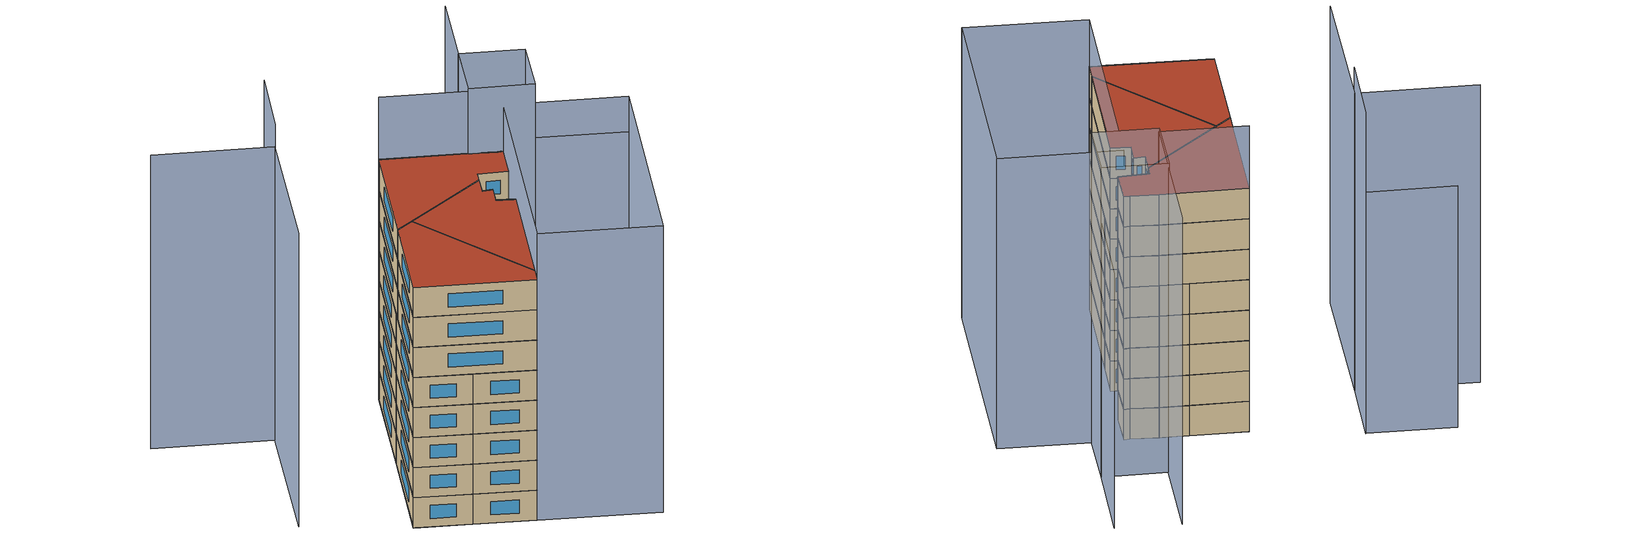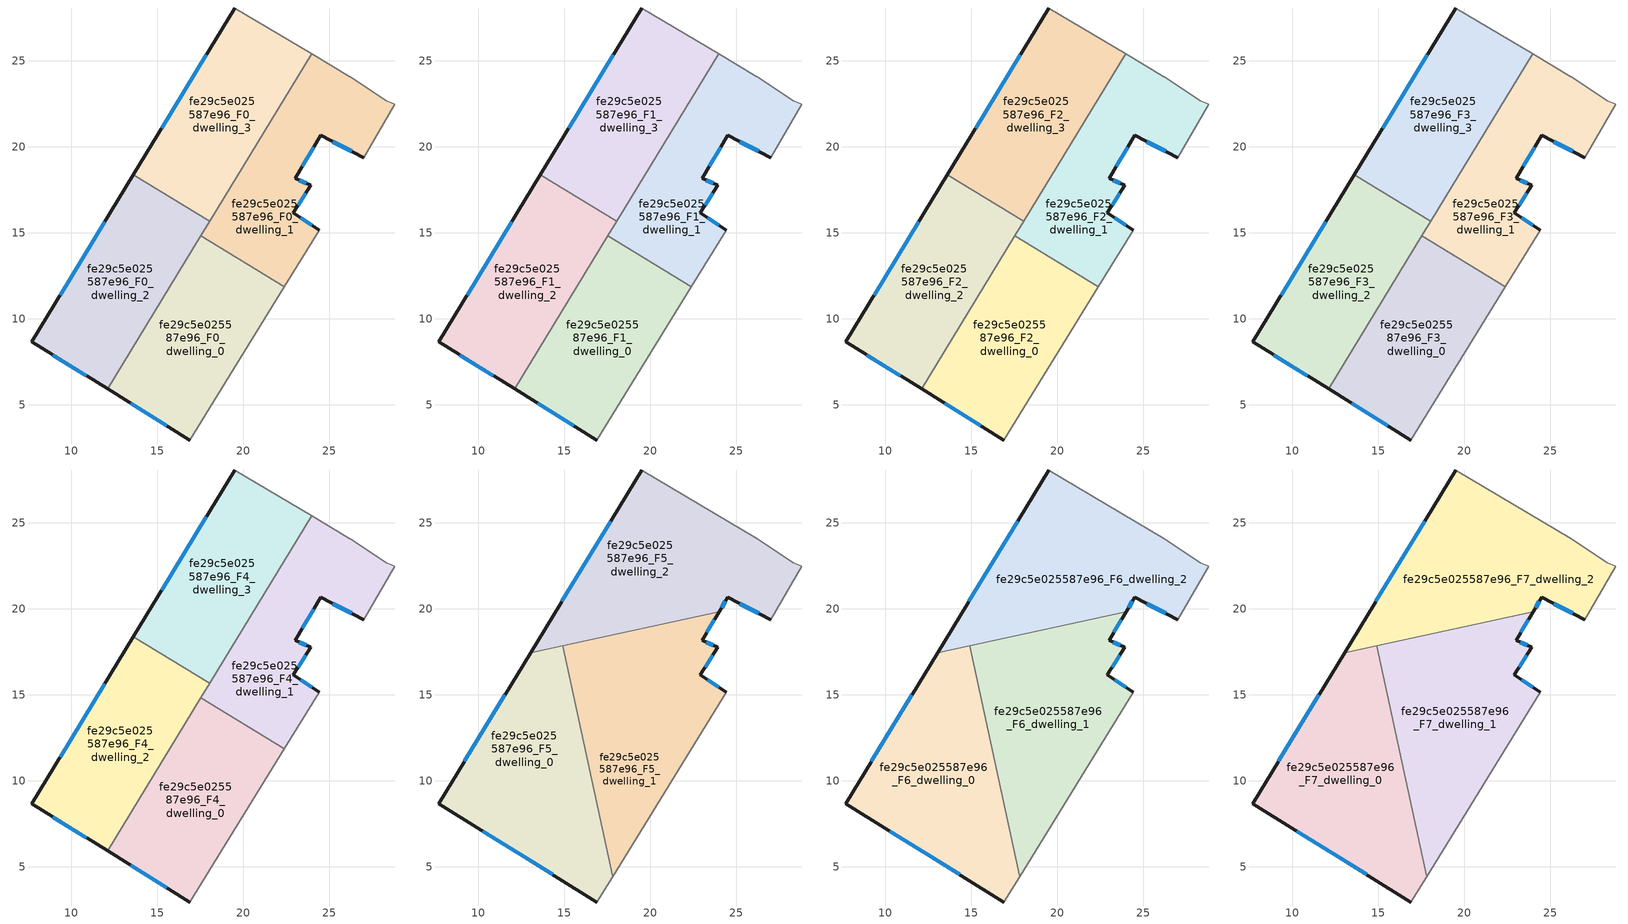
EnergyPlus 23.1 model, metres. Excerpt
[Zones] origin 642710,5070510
fe29c5e025587e96_F0_dwelling_0
 floor ground (EU_floor_Construction): 16.91,2.94 22.4,11.86 17.54,14.81 12.12,5.91 z0
 wall outside (EU_wall_Construction): 16.91,2.94 12.12,5.91 z0:3
 wall adiabatic (EU_wall_Construction): 22.4,11.86 16.91,2.94 z0:3
 wall to fe29c5e025587e96_F0_dwelling_1 (EU_wall_Construction): 17.54,14.81 22.4,11.86 z0:3
 wall to fe29c5e025587e96_F0_dwelling_2 (EU_wall_Construction): 12.12,5.91 17.54,14.81 z0:3
 window (EU_Window_Construction): 15.57,3.78 13.46,5.08 z0.84:2.16
fe29c5e025587e96_F0_dwelling_1
 floor ground (EU_floor_Construction): 24.42,15.15 22.92,16.15 23.92,17.75 23.02,18.15 24.52,20.65 27.03,19.35 28.83,22.45 28.33,22.65 26.23,24.06 26.2,24.07 23.98,25.4 17.54,14.81 22.4,11.86 z0
 wall outside (EU_wall_Construction): 27.03,19.35 24.52,20.65 23.02,18.15 23.92,17.75 22.92,16.15 24.42,15.15 z0:3
 wall adiabatic (EU_wall_Construction): 24.42,15.15 22.4,11.86 / 23.98,25.4 26.2,24.07 26.23,24.06 28.33,22.65 28.83,22.45 27.03,19.35 z0:3
 wall to fe29c5e025587e96_F0_dwelling_3 (EU_wall_Construction): 18.05,15.66 23.98,25.4 z0:3
 wall to fe29c5e025587e96_F0_dwelling_2 (EU_wall_Construction): 17.54,14.81 18.05,15.65 z0:3
 window (EU_Window_Construction): 26.32,19.72 25.22,20.29 / 24.1,19.95 23.44,18.85 / 23.27,18.04 23.67,17.86 / 23.64,17.3 23.2,16.6 / 23.34,15.87 24,15.43 z0.84:2.16
fe29c5e025587e96_F0_dwelling_2
 floor ground (EU_floor_Construction): 12.12,5.91 18.05,15.66 13.61,18.36 7.71,8.65 z0
 wall outside (EU_wall_Construction): 12.12,5.91 7.71,8.65 13.61,18.36 z0:3
 wall to fe29c5e025587e96_F0_dwelling_3 (EU_wall_Construction): 13.61,18.36 18.05,15.66 z0:3
 window (EU_Window_Construction): 9.36,11.37 11.96,15.64 / 10.89,6.68 8.94,7.88 z0.84:2.16
fe29c5e025587e96_F0_dwelling_3
 floor ground (EU_floor_Construction): 18.05,15.66 23.98,25.4 19.52,28.06 13.61,18.36 z0
 wall outside (EU_wall_Construction): 13.61,18.36 19.52,28.06 z0:3
 wall adiabatic (EU_wall_Construction): 19.52,28.06 23.98,25.4 z0:3
 window (EU_Window_Construction): 15.27,21.07 17.87,25.34 z0.84:2.16
fe29c5e025587e96_F1_dwelling_0
 floor to fe29c5e025587e96_F0_dwelling_0 (EU_floor_Construction): 16.91,2.94 22.4,11.86 17.54,14.81 12.12,5.91 z3
 wall outside (EU_wall_Construction): 16.91,2.94 12.12,5.91 z3:6
 wall adiabatic (EU_wall_Construction): 22.4,11.86 16.91,2.94 z3:6
 wall to fe29c5e025587e96_F1_dwelling_1 (EU_wall_Construction): 17.54,14.81 22.4,11.86 z3:6
 wall to fe29c5e025587e96_F1_dwelling_2 (EU_wall_Construction): 12.12,5.91 17.54,14.81 z3:6
 window (EU_Window_Construction): 15.57,3.78 13.46,5.08 z3.84:5.16
fe29c5e025587e96_F1_dwelling_1
 floor to fe29c5e025587e96_F0_dwelling_1 (EU_floor_Construction): 24.42,15.15 22.92,16.15 23.92,17.75 23.02,18.15 24.52,20.65 27.03,19.35 28.83,22.45 28.33,22.65 26.23,24.06 26.2,24.07 23.98,25.4 17.54,14.81 22.4,11.86 z3
 wall outside (EU_wall_Construction): 27.03,19.35 24.52,20.65 23.02,18.15 23.92,17.75 22.92,16.15 24.42,15.15 z3:6
 wall adiabatic (EU_wall_Construction): 24.42,15.15 22.4,11.86 / 23.98,25.4 26.2,24.07 26.23,24.06 28.33,22.65 28.83,22.45 27.03,19.35 z3:6
 wall to fe29c5e025587e96_F1_dwelling_3 (EU_wall_Construction): 18.05,15.66 23.98,25.4 z3:6
 wall to fe29c5e025587e96_F1_dwelling_2 (EU_wall_Construction): 17.54,14.81 18.05,15.65 z3:6
 window (EU_Window_Construction): 26.32,19.72 25.22,20.29 / 24.1,19.95 23.44,18.85 / 23.27,18.04 23.67,17.86 / 23.64,17.3 23.2,16.6 / 23.34,15.87 24,15.43 z3.84:5.16
fe29c5e025587e96_F1_dwelling_2
 floor to fe29c5e025587e96_F0_dwelling_2 (EU_floor_Construction): 12.12,5.91 18.05,15.66 13.61,18.36 7.71,8.65 z3
 wall outside (EU_wall_Construction): 12.12,5.91 7.71,8.65 13.61,18.36 z3:6
 wall to fe29c5e025587e96_F1_dwelling_3 (EU_wall_Construction): 13.61,18.36 18.05,15.66 z3:6
 window (EU_Window_Construction): 9.36,11.37 11.96,15.64 / 10.89,6.68 8.94,7.88 z3.84:5.16
fe29c5e025587e96_F1_dwelling_3
 floor to fe29c5e025587e96_F0_dwelling_3 (EU_floor_Construction): 18.05,15.66 23.98,25.4 19.52,28.06 13.61,18.36 z3
 wall outside (EU_wall_Construction): 13.61,18.36 19.52,28.06 z3:6
 wall adiabatic (EU_wall_Construction): 19.52,28.06 23.98,25.4 z3:6
 window (EU_Window_Construction): 15.27,21.07 17.87,25.34 z3.84:5.16
fe29c5e025587e96_F2_dwelling_0
 floor to fe29c5e025587e96_F1_dwelling_0 (EU_floor_Construction): 16.91,2.94 22.4,11.86 17.54,14.81 12.12,5.91 z6
 wall outside (EU_wall_Construction): 16.91,2.94 12.12,5.91 z6:9
 wall adiabatic (EU_wall_Construction): 22.4,11.86 16.91,2.94 z6:9
 wall to fe29c5e025587e96_F2_dwelling_1 (EU_wall_Construction): 17.54,14.81 22.4,11.86 z6:9
 wall to fe29c5e025587e96_F2_dwelling_2 (EU_wall_Construction): 12.12,5.91 17.54,14.81 z6:9
 window (EU_Window_Construction): 15.57,3.78 13.46,5.08 z6.84:8.16
fe29c5e025587e96_F2_dwelling_1
 floor to fe29c5e025587e96_F1_dwelling_1 (EU_floor_Construction): 24.42,15.15 22.92,16.15 23.92,17.75 23.02,18.15 24.52,20.65 27.03,19.35 28.83,22.45 28.33,22.65 26.23,24.06 26.2,24.07 23.98,25.4 17.54,14.81 22.4,11.86 z6
 wall outside (EU_wall_Construction): 27.03,19.35 24.52,20.65 23.02,18.15 23.92,17.75 22.92,16.15 24.42,15.15 z6:9
 wall adiabatic (EU_wall_Construction): 24.42,15.15 22.4,11.86 / 23.98,25.4 26.2,24.07 26.23,24.06 28.33,22.65 28.83,22.45 27.03,19.35 z6:9
 wall to fe29c5e025587e96_F2_dwelling_3 (EU_wall_Construction): 18.05,15.66 23.98,25.4 z6:9
 wall to fe29c5e025587e96_F2_dwelling_2 (EU_wall_Construction): 17.54,14.81 18.05,15.65 z6:9
 window (EU_Window_Construction): 26.32,19.72 25.22,20.29 / 24.1,19.95 23.44,18.85 / 23.27,18.04 23.67,17.86 / 23.64,17.3 23.2,16.6 / 23.34,15.87 24,15.43 z6.84:8.16
fe29c5e025587e96_F2_dwelling_2
 floor to fe29c5e025587e96_F1_dwelling_2 (EU_floor_Construction): 12.12,5.91 18.05,15.66 13.61,18.36 7.71,8.65 z6
 wall outside (EU_wall_Construction): 12.12,5.91 7.71,8.65 13.61,18.36 z6:9
 wall to fe29c5e025587e96_F2_dwelling_3 (EU_wall_Construction): 13.61,18.36 18.05,15.66 z6:9
 window (EU_Window_Construction): 9.36,11.37 11.96,15.64 / 10.89,6.68 8.94,7.88 z6.84:8.16
fe29c5e025587e96_F2_dwelling_3
 floor to fe29c5e025587e96_F1_dwelling_3 (EU_floor_Construction): 18.05,15.66 23.98,25.4 19.52,28.06 13.61,18.36 z6
 wall outside (EU_wall_Construction): 13.61,18.36 19.52,28.06 z6:9
 wall adiabatic (EU_wall_Construction): 19.52,28.06 23.98,25.4 z6:9
 window (EU_Window_Construction): 15.27,21.07 17.87,25.34 z6.84:8.16
fe29c5e025587e96_F3_dwelling_0
 floor to fe29c5e025587e96_F2_dwelling_0 (EU_floor_Construction): 16.91,2.94 22.4,11.86 17.54,14.81 12.12,5.91 z9
 wall outside (EU_wall_Construction): 16.91,2.94 12.12,5.91 z9:12
 wall adiabatic (EU_wall_Construction): 22.4,11.86 16.91,2.94 z9:12
 wall to fe29c5e025587e96_F3_dwelling_1 (EU_wall_Construction): 17.54,14.81 22.4,11.86 z9:12
 wall to fe29c5e025587e96_F3_dwelling_2 (EU_wall_Construction): 12.12,5.91 17.54,14.81 z9:12
 window (EU_Window_Construction): 15.57,3.78 13.46,5.08 z9.84:11.16
fe29c5e025587e96_F3_dwelling_1
 floor to fe29c5e025587e96_F2_dwelling_1 (EU_floor_Construction): 24.42,15.15 22.92,16.15 23.92,17.75 23.02,18.15 24.52,20.65 27.03,19.35 28.83,22.45 28.33,22.65 26.23,24.06 26.2,24.07 23.98,25.4 17.54,14.81 22.4,11.86 z9
 wall outside (EU_wall_Construction): 27.03,19.35 24.52,20.65 23.02,18.15 23.92,17.75 22.92,16.15 24.42,15.15 z9:12
 wall adiabatic (EU_wall_Construction): 24.42,15.15 22.4,11.86 / 23.98,25.4 26.2,24.07 26.23,24.06 28.33,22.65 28.83,22.45 27.03,19.35 z9:12
 wall to fe29c5e025587e96_F3_dwelling_3 (EU_wall_Construction): 18.05,15.66 23.98,25.4 z9:12
 wall to fe29c5e025587e96_F3_dwelling_2 (EU_wall_Construction): 17.54,14.81 18.05,15.65 z9:12
 window (EU_Window_Construction): 26.32,19.72 25.22,20.29 / 24.1,19.95 23.44,18.85 / 23.27,18.04 23.67,17.86 / 23.64,17.3 23.2,16.6 / 23.34,15.87 24,15.43 z9.84:11.16
fe29c5e025587e96_F3_dwelling_2
 floor to fe29c5e025587e96_F2_dwelling_2 (EU_floor_Construction): 12.12,5.91 18.05,15.66 13.61,18.36 7.71,8.65 z9
 wall outside (EU_wall_Construction): 12.12,5.91 7.71,8.65 13.61,18.36 z9:12
 wall to fe29c5e025587e96_F3_dwelling_3 (EU_wall_Construction): 13.61,18.36 18.05,15.66 z9:12
 window (EU_Window_Construction): 9.36,11.37 11.96,15.64 / 10.89,6.68 8.94,7.88 z9.84:11.16
fe29c5e025587e96_F3_dwelling_3
 floor to fe29c5e025587e96_F2_dwelling_3 (EU_floor_Construction): 18.05,15.66 23.98,25.4 19.52,28.06 13.61,18.36 z9
 wall outside (EU_wall_Construction): 13.61,18.36 19.52,28.06 z9:12
 wall adiabatic (EU_wall_Construction): 19.52,28.06 23.98,25.4 z9:12
 window (EU_Window_Construction): 15.27,21.07 17.87,25.34 z9.84:11.16
fe29c5e025587e96_F4_dwelling_0
 floor to fe29c5e025587e96_F3_dwelling_0 (EU_floor_Construction): 16.91,2.94 22.4,11.86 17.54,14.81 12.12,5.91 z12
 wall outside (EU_wall_Construction): 16.91,2.94 12.12,5.91 z12:15
 wall adiabatic (EU_wall_Construction): 22.4,11.86 16.91,2.94 z12:15
 wall to fe29c5e025587e96_F4_dwelling_1 (EU_wall_Construction): 17.54,14.81 22.4,11.86 z12:15
 wall to fe29c5e025587e96_F4_dwelling_2 (EU_wall_Construction): 12.12,5.91 17.54,14.81 z12:15
 window (EU_Window_Construction): 15.57,3.78 13.46,5.08 z12.84:14.16
fe29c5e025587e96_F4_dwelling_1
 floor to fe29c5e025587e96_F3_dwelling_1 (EU_floor_Construction): 24.42,15.15 22.92,16.15 23.92,17.75 23.02,18.15 24.52,20.65 27.03,19.35 28.83,22.45 28.33,22.65 26.23,24.06 26.2,24.07 23.98,25.4 17.54,14.81 22.4,11.86 z12
 wall outside (EU_wall_Construction): 27.03,19.35 24.52,20.65 23.02,18.15 23.92,17.75 22.92,16.15 24.42,15.15 z12:15
 wall adiabatic (EU_wall_Construction): 24.42,15.15 22.4,11.86 / 23.98,25.4 26.2,24.07 26.23,24.06 28.33,22.65 28.83,22.45 27.03,19.35 z12:15
 wall to fe29c5e025587e96_F4_dwelling_3 (EU_wall_Construction): 18.05,15.66 23.98,25.4 z12:15
 wall to fe29c5e025587e96_F4_dwelling_2 (EU_wall_Construction): 17.54,14.81 18.05,15.65 z12:15
 window (EU_Window_Construction): 26.32,19.72 25.22,20.29 / 24.1,19.95 23.44,18.85 / 23.27,18.04 23.67,17.86 / 23.64,17.3 23.2,16.6 / 23.34,15.87 24,15.43 z12.84:14.16
fe29c5e025587e96_F4_dwelling_2
 floor to fe29c5e025587e96_F3_dwelling_2 (EU_floor_Construction): 12.12,5.91 18.05,15.66 13.61,18.36 7.71,8.65 z12
 wall outside (EU_wall_Construction): 12.12,5.91 7.71,8.65 13.61,18.36 z12:15
 wall to fe29c5e025587e96_F4_dwelling_3 (EU_wall_Construction): 13.61,18.36 18.05,15.66 z12:15
 window (EU_Window_Construction): 9.36,11.37 11.96,15.64 / 10.89,6.68 8.94,7.88 z12.84:14.16
fe29c5e025587e96_F4_dwelling_3
 floor to fe29c5e025587e96_F3_dwelling_3 (EU_floor_Construction): 18.05,15.66 23.98,25.4 19.52,28.06 13.61,18.36 z12
 wall outside (EU_wall_Construction): 13.61,18.36 19.52,28.06 z12:15
 wall adiabatic (EU_wall_Construction): 19.52,28.06 23.98,25.4 z12:15
 window (EU_Window_Construction): 15.27,21.07 17.87,25.34 z12.84:14.16
 ceiling adiabatic (EU_roof_Construction): 14.92,17.84 14.99,17.52 14.58,17.77 z15
fe29c5e025587e96_F5_dwelling_0
 floor to fe29c5e025587e96_F4_dwelling_2 (EU_floor_Construction): 12.12,5.91 16.09,12.43 14.99,17.52 14.58,17.77 13.06,17.44 7.71,8.65 z15
 floor to fe29c5e025587e96_F4_dwelling_0 (EU_floor_Construction): 16.91,2.94 17.82,4.41 16.09,12.43 12.12,5.91 z15
 floor adiabatic (EU_floor_Construction): 14.99,17.52 14.92,17.84 14.58,17.77 z15
 wall outside (EU_wall_Construction): 16.91,2.94 7.71,8.65 13.06,17.44 z15:18
 wall to fe29c5e025587e96_F5_dwelling_1 (EU_wall_Construction): 14.92,17.84 17.82,4.41 z15:18
 wall adiabatic (EU_wall_Construction): 17.82,4.41 16.91,2.94 z15:18
 wall to fe29c5e025587e96_F5_dwelling_2 (EU_wall_Construction): 13.06,17.44 14.92,17.84 z15:18
 window (EU_Window_Construction): 9.21,11.11 11.56,14.98 / 14.33,4.54 10.29,7.05 z15.84:17.16
fe29c5e025587e96_F5_dwelling_1
 floor to fe29c5e025587e96_F4_dwelling_0 (EU_floor_Construction): 17.82,4.41 22.4,11.86 17.54,14.81 16.09,12.43 z15
 floor to fe29c5e025587e96_F4_dwelling_1 (EU_floor_Construction): 22.4,11.86 24.42,15.15 22.92,16.15 23.92,17.75 23.02,18.15 24.01,19.8 20.06,18.95 17.54,14.81 z15
 floor to fe29c5e025587e96_F4_dwelling_2 (EU_floor_Construction): 16.09,12.43 18.05,15.66 14.99,17.52 z15
 floor to fe29c5e025587e96_F4_dwelling_3 (EU_floor_Construction): 18.05,15.66 20.06,18.95 14.92,17.84 14.99,17.52 z15
 wall outside (EU_wall_Construction): 24.01,19.8 23.02,18.15 23.92,17.75 22.92,16.15 24.42,15.15 z15:18
 wall adiabatic (EU_wall_Construction): 24.42,15.15 17.82,4.41 z15:18
 wall to fe29c5e025587e96_F5_dwelling_2 (EU_wall_Construction): 14.92,17.84 24.01,19.8 z15:18
 window (EU_Window_Construction): 23.64,17.3 23.2,16.6 / 23.34,15.87 24,15.43 / 23.74,19.34 23.3,18.62 / 23.27,18.04 23.67,17.86 z15.84:17.16
fe29c5e025587e96_F5_dwelling_2
 floor to fe29c5e025587e96_F4_dwelling_1 (EU_floor_Construction): 27.03,19.35 28.83,22.45 28.33,22.65 26.23,24.06 23.98,25.4 20.06,18.95 24.01,19.8 24.52,20.65 z15
 floor to fe29c5e025587e96_F4_dwelling_3 (EU_floor_Construction): 20.06,18.95 23.98,25.4 19.52,28.06 13.61,18.36 14.58,17.77 z15
 floor to fe29c5e025587e96_F4_dwelling_2 (EU_floor_Construction): 14.58,17.77 13.61,18.36 13.06,17.44 z15
 wall outside (EU_wall_Construction): 13.06,17.44 19.52,28.06 / 27.03,19.35 24.52,20.65 24.01,19.8 z15:18
 wall adiabatic (EU_wall_Construction): 19.52,28.06 26.23,24.06 28.33,22.65 28.83,22.45 27.03,19.35 z15:18
 window (EU_Window_Construction): 14.87,20.42 17.71,25.09 / 26.32,19.72 25.22,20.29 / 24.38,20.42 24.16,20.04 z15.84:17.16
fe29c5e025587e96_F6_dwelling_0
 floor to fe29c5e025587e96_F5_dwelling_0 (EU_floor_Construction): 16.91,2.94 17.82,4.41 14.92,17.84 13.06,17.44 7.71,8.65 z18
 wall outside (EU_wall_Construction): 16.91,2.94 7.71,8.65 13.06,17.44 z18:21
 wall to fe29c5e025587e96_F6_dwelling_1 (EU_wall_Construction): 14.92,17.84 17.82,4.41 z18:21
 wall adiabatic (EU_wall_Construction): 17.82,4.41 16.91,2.94 z18:21
 wall to fe29c5e025587e96_F6_dwelling_2 (EU_wall_Construction): 13.06,17.44 14.92,17.84 z18:21
 window (EU_Window_Construction): 9.21,11.11 11.56,14.98 / 14.33,4.54 10.29,7.05 z18.84:20.16
fe29c5e025587e96_F6_dwelling_1
 floor to fe29c5e025587e96_F5_dwelling_1 (EU_floor_Construction): 17.82,4.41 24.42,15.15 22.92,16.15 23.92,17.75 23.02,18.15 24.01,19.8 14.92,17.84 z18
 wall outside (EU_wall_Construction): 24.01,19.8 23.02,18.15 23.92,17.75 22.92,16.15 24.42,15.15 z18:21
 wall adiabatic (EU_wall_Construction): 24.42,15.15 17.82,4.41 z18:21
 wall to fe29c5e025587e96_F6_dwelling_2 (EU_wall_Construction): 14.92,17.84 24.01,19.8 z18:21
 window (EU_Window_Construction): 23.64,17.3 23.2,16.6 / 23.34,15.87 24,15.43 / 23.74,19.34 23.3,18.62 / 23.27,18.04 23.67,17.86 z18.84:20.16
fe29c5e025587e96_F6_dwelling_2
 floor to fe29c5e025587e96_F5_dwelling_2 (EU_floor_Construction): 27.03,19.35 28.83,22.45 28.33,22.65 26.23,24.06 19.52,28.06 13.06,17.44 24.01,19.8 24.52,20.65 z18
 wall outside (EU_wall_Construction): 13.06,17.44 19.52,28.06 / 27.03,19.35 24.52,20.65 24.01,19.8 z18:21
 wall adiabatic (EU_wall_Construction): 19.52,28.06 26.23,24.06 28.33,22.65 28.83,22.45 27.03,19.35 z18:21
 window (EU_Window_Construction): 14.87,20.42 17.71,25.09 / 26.32,19.72 25.22,20.29 / 24.38,20.42 24.16,20.04 z18.84:20.16
fe29c5e025587e96_F7_dwelling_0
 floor to fe29c5e025587e96_F6_dwelling_0 (EU_floor_Construction): 16.91,2.94 17.82,4.41 14.92,17.84 13.06,17.44 7.71,8.65 z21
 wall outside (EU_wall_Construction): 16.91,2.94 7.71,8.65 13.06,17.44 z21:24
 wall to fe29c5e025587e96_F7_dwelling_1 (EU_wall_Construction): 14.92,17.84 17.82,4.41 z21:24
 wall adiabatic (EU_wall_Construction): 17.82,4.41 16.91,2.94 z21:24
 wall to fe29c5e025587e96_F7_dwelling_2 (EU_wall_Construction): 13.06,17.44 14.92,17.84 z21:24
 window (EU_Window_Construction): 9.21,11.11 11.56,14.98 / 14.33,4.54 10.29,7.05 z21.84:23.16
 roof outside (EU_roof_Construction): 14.92,17.84 17.82,4.41 16.91,2.94 7.71,8.65 13.06,17.44 z24
fe29c5e025587e96_F7_dwelling_1
 floor to fe29c5e025587e96_F6_dwelling_1 (EU_floor_Construction): 17.82,4.41 24.42,15.15 22.92,16.15 23.92,17.75 23.02,18.15 24.01,19.8 14.92,17.84 z21
 wall outside (EU_wall_Construction): 24.01,19.8 23.02,18.15 23.92,17.75 22.92,16.15 24.42,15.15 z21:24
 wall adiabatic (EU_wall_Construction): 24.42,15.15 17.82,4.41 z21:24
 wall to fe29c5e025587e96_F7_dwelling_2 (EU_wall_Construction): 14.92,17.84 24.01,19.8 z21:24
 window (EU_Window_Construction): 23.64,17.3 23.2,16.6 / 23.34,15.87 24,15.43 / 23.74,19.34 23.3,18.62 / 23.27,18.04 23.67,17.86 z21.84:23.16
 roof outside (EU_roof_Construction): 24.01,19.8 23.02,18.15 23.92,17.75 22.92,16.15 24.42,15.15 17.82,4.41 14.92,17.84 z24
fe29c5e025587e96_F7_dwelling_2
 floor to fe29c5e025587e96_F6_dwelling_2 (EU_floor_Construction): 27.03,19.35 28.83,22.45 28.33,22.65 26.23,24.06 19.52,28.06 13.06,17.44 24.01,19.8 24.52,20.65 z21
 wall outside (EU_wall_Construction): 13.06,17.44 19.52,28.06 / 27.03,19.35 24.52,20.65 24.01,19.8 z21:24
 wall adiabatic (EU_wall_Construction): 19.52,28.06 26.23,24.06 28.33,22.65 28.83,22.45 27.03,19.35 z21:24
 window (EU_Window_Construction): 14.87,20.42 17.71,25.09 / 26.32,19.72 25.22,20.29 / 24.38,20.42 24.16,20.04 z21.84:23.16
 roof outside (EU_roof_Construction): 26.23,24.06 28.33,22.65 28.83,22.45 27.03,19.35 24.52,20.65 24.01,19.8 13.06,17.44 19.52,28.06 z24
shading: 38.23,16.75 26.3,-2.79 / 26.3,-2.79 16.91,2.94 / 16.91,2.94 28.84,22.48 / 28.84,22.48 38.23,16.75 z0:28.6; -1.28,33.78 8.01,28.16 / 8.01,28.16 0.1,15.06 z0:29.3; 34.37,26.21 31.22,20.93 / 31.22,20.93 26.16,23.95 / 26.16,23.95 29.31,29.23 / 29.31,29.23 34.37,26.21 z0:30.5; 38.19,16.67 31.16,20.99 / 31.16,20.99 39.01,33.77 z0:25.1; 34.06,36.9 26.25,23.99 / 26.25,23.99 19.52,28.06 z0:30.2; 11.99,34.58 7.84,27.88 z0:31.7; 11.92,34.57 5.11,38.66 z0:23.8
[Building]
EU S2 Campaign: North Axis=0; Terrain=City; Solar Distribution=FullExterior
[Site:Location]
Lyon-Bron: Latitude=45.75; Longitude=5; Time Zone=1; Elevation=198
[SizingPeriod:WeatherFileDays]
AnnualSizingPeriod: Begin Month=1; Begin Day of Month=1; End Month=12; End Day of Month=31; Day of Week for Start Day=Monday; Use Weather File Daylight Saving Period=No; Use Weather File Rain and Snow Indicators=No
[MATERIAL]
EU_InternalMass_Material: Roughness=MediumRough; Thickness=0.1; Conductivity=1; Density=1800; Specific Heat=900; Thermal Absorptance=0.9; Solar Absorptance=0.7; Visible Absorptance=0.7
[MATERIAL:NOMASS] Roughness=MediumRough; Thermal Absorptance=0.9; Solar Absorptance=0.7; Visible Absorptance=0.7
Name | Thermal Resistance
EU_wall_NoMass | 0.776494
EU_roof_NoMass | 0.486893
EU_floor_NoMass | 0.421597
[WINDOWMATERIAL:SIMPLEGLAZINGSYSTEM]
EU_Window_SimpleGlazing: UFactor=4.24961; Solar Heat Gain Coefficient=0.83; Visible Transmittance=0.83
[CONSTRUCTION]
EU_wall_Construction: EU_wall_NoMass
EU_roof_Construction: EU_roof_NoMass
EU_floor_Construction: EU_floor_NoMass
EU_InternalMass_Construction: EU_InternalMass_Material
EU_Window_Construction: EU_Window_SimpleGlazing
[ZONE] Type=1; Multiplier=1; Ceiling Height=autocalculate; Floor Area=autocalculate; Part of Total Floor Area=Yes
Name | Volume
fe29c5e025587e96_F0_dwelling_0; fe29c5e025587e96_F1_dwelling_0; fe29c5e025587e96_F2_dwelling_0; fe29c5e025587e96_F3_dwelling_0; fe29c5e025587e96_F4_dwelling_0 | 177.319
fe29c5e025587e96_F5_dwelling_0; fe29c5e025587e96_F6_dwelling_0; fe29c5e025587e96_F7_dwelling_0 | 234.592
fe29c5e025587e96_F0_dwelling_1; fe29c5e025587e96_F1_dwelling_1; fe29c5e025587e96_F2_dwelling_1; fe29c5e025587e96_F3_dwelling_1; fe29c5e025587e96_F4_dwelling_1 | 177.333
fe29c5e025587e96_F5_dwelling_1; fe29c5e025587e96_F6_dwelling_1; fe29c5e025587e96_F7_dwelling_1 | 234.593
fe29c5e025587e96_F0_dwelling_2; fe29c5e025587e96_F1_dwelling_2; fe29c5e025587e96_F2_dwelling_2; fe29c5e025587e96_F3_dwelling_2; fe29c5e025587e96_F4_dwelling_2; fe29c5e025587e96_F0_dwelling_3; fe29c5e025587e96_F1_dwelling_3; fe29c5e025587e96_F2_dwelling_3; fe29c5e025587e96_F3_dwelling_3; fe29c5e025587e96_F4_dwelling_3 | 177.329
fe29c5e025587e96_F5_dwelling_2; fe29c5e025587e96_F6_dwelling_2; fe29c5e025587e96_F7_dwelling_2 | 240.138
[INTERNALMASS] Construction=EU_InternalMass_Construction
Name | Zone or ZoneList | Surface Area
fe29c5e025587e96_F0_dwelling_0_EU_InternalMass | fe29c5e025587e96_F0_dwelling_0 | 59.1081
fe29c5e025587e96_F0_dwelling_1_EU_InternalMass | fe29c5e025587e96_F0_dwelling_1 | 59.111
fe29c5e025587e96_F0_dwelling_2_EU_InternalMass | fe29c5e025587e96_F0_dwelling_2 | 59.1111
fe29c5e025587e96_F0_dwelling_3_EU_InternalMass | fe29c5e025587e96_F0_dwelling_3 | 59.1088
fe29c5e025587e96_F1_dwelling_0_EU_InternalMass | fe29c5e025587e96_F1_dwelling_0 | 59.1081
fe29c5e025587e96_F1_dwelling_1_EU_InternalMass | fe29c5e025587e96_F1_dwelling_1 | 59.111
fe29c5e025587e96_F1_dwelling_2_EU_InternalMass | fe29c5e025587e96_F1_dwelling_2 | 59.1111
fe29c5e025587e96_F1_dwelling_3_EU_InternalMass | fe29c5e025587e96_F1_dwelling_3 | 59.1088
fe29c5e025587e96_F2_dwelling_0_EU_InternalMass | fe29c5e025587e96_F2_dwelling_0 | 59.1081
fe29c5e025587e96_F2_dwelling_1_EU_InternalMass | fe29c5e025587e96_F2_dwelling_1 | 59.111
fe29c5e025587e96_F2_dwelling_2_EU_InternalMass | fe29c5e025587e96_F2_dwelling_2 | 59.1111
fe29c5e025587e96_F2_dwelling_3_EU_InternalMass | fe29c5e025587e96_F2_dwelling_3 | 59.1088
fe29c5e025587e96_F3_dwelling_0_EU_InternalMass | fe29c5e025587e96_F3_dwelling_0 | 59.1081
fe29c5e025587e96_F3_dwelling_1_EU_InternalMass | fe29c5e025587e96_F3_dwelling_1 | 59.111
fe29c5e025587e96_F3_dwelling_2_EU_InternalMass | fe29c5e025587e96_F3_dwelling_2 | 59.1111
fe29c5e025587e96_F3_dwelling_3_EU_InternalMass | fe29c5e025587e96_F3_dwelling_3 | 59.1088
fe29c5e025587e96_F4_dwelling_0_EU_InternalMass | fe29c5e025587e96_F4_dwelling_0 | 59.1081
fe29c5e025587e96_F4_dwelling_1_EU_InternalMass | fe29c5e025587e96_F4_dwelling_1 | 59.111
fe29c5e025587e96_F4_dwelling_2_EU_InternalMass | fe29c5e025587e96_F4_dwelling_2 | 59.1111
fe29c5e025587e96_F4_dwelling_3_EU_InternalMass | fe29c5e025587e96_F4_dwelling_3 | 59.1088
fe29c5e025587e96_F5_dwelling_0_EU_InternalMass | fe29c5e025587e96_F5_dwelling_0 | 78.1951
fe29c5e025587e96_F5_dwelling_1_EU_InternalMass | fe29c5e025587e96_F5_dwelling_1 | 78.1966
fe29c5e025587e96_F5_dwelling_2_EU_InternalMass | fe29c5e025587e96_F5_dwelling_2 | 80.0445
fe29c5e025587e96_F6_dwelling_0_EU_InternalMass | fe29c5e025587e96_F6_dwelling_0 | 78.1951
fe29c5e025587e96_F6_dwelling_1_EU_InternalMass | fe29c5e025587e96_F6_dwelling_1 | 78.1966
fe29c5e025587e96_F6_dwelling_2_EU_InternalMass | fe29c5e025587e96_F6_dwelling_2 | 80.0445
fe29c5e025587e96_F7_dwelling_0_EU_InternalMass | fe29c5e025587e96_F7_dwelling_0 | 78.1951
fe29c5e025587e96_F7_dwelling_1_EU_InternalMass | fe29c5e025587e96_F7_dwelling_1 | 78.1966
fe29c5e025587e96_F7_dwelling_2_EU_InternalMass | fe29c5e025587e96_F7_dwelling_2 | 80.0445
[OTHEREQUIPMENT] Fuel Type=Electricity; Design Level Calculation Method=Watts/Area; Power per Zone Floor Area=1; Fraction Latent=0; Fraction Radiant=0; Fraction Lost=0; Carbon Dioxide Generation Rate=0; EndUse Subcategory=EU_Step8_InternalGains
Name | Zone or ZoneList or Space or SpaceList | Schedule
EU_Step8_InternalGain_fe29c5e025587e96_F0_dwelling_0_f000 | fe29c5e025587e96_F0_dwelling_0 | EU_Step8_GainSchedule_fe29c5e025587e96_F0_dwelling_0_f000
EU_Step8_InternalGain_fe29c5e025587e96_F0_dwelling_1_f000 | fe29c5e025587e96_F0_dwelling_1 | EU_Step8_GainSchedule_fe29c5e025587e96_F0_dwelling_1_f000
EU_Step8_InternalGain_fe29c5e025587e96_F0_dwelling_2_f000 | fe29c5e025587e96_F0_dwelling_2 | EU_Step8_GainSchedule_fe29c5e025587e96_F0_dwelling_2_f000
EU_Step8_InternalGain_fe29c5e025587e96_F0_dwelling_3_f000 | fe29c5e025587e96_F0_dwelling_3 | EU_Step8_GainSchedule_fe29c5e025587e96_F0_dwelling_3_f000
EU_Step8_InternalGain_fe29c5e025587e96_F1_dwelling_0_f000 | fe29c5e025587e96_F1_dwelling_0 | EU_Step8_GainSchedule_fe29c5e025587e96_F1_dwelling_0_f000
EU_Step8_InternalGain_fe29c5e025587e96_F1_dwelling_1_f000 | fe29c5e025587e96_F1_dwelling_1 | EU_Step8_GainSchedule_fe29c5e025587e96_F1_dwelling_1_f000
EU_Step8_InternalGain_fe29c5e025587e96_F1_dwelling_2_f000 | fe29c5e025587e96_F1_dwelling_2 | EU_Step8_GainSchedule_fe29c5e025587e96_F1_dwelling_2_f000
EU_Step8_InternalGain_fe29c5e025587e96_F1_dwelling_3_f000 | fe29c5e025587e96_F1_dwelling_3 | EU_Step8_GainSchedule_fe29c5e025587e96_F1_dwelling_3_f000
EU_Step8_InternalGain_fe29c5e025587e96_F2_dwelling_0_f000 | fe29c5e025587e96_F2_dwelling_0 | EU_Step8_GainSchedule_fe29c5e025587e96_F2_dwelling_0_f000
EU_Step8_InternalGain_fe29c5e025587e96_F2_dwelling_1_f000 | fe29c5e025587e96_F2_dwelling_1 | EU_Step8_GainSchedule_fe29c5e025587e96_F2_dwelling_1_f000
EU_Step8_InternalGain_fe29c5e025587e96_F2_dwelling_2_f000 | fe29c5e025587e96_F2_dwelling_2 | EU_Step8_GainSchedule_fe29c5e025587e96_F2_dwelling_2_f000
EU_Step8_InternalGain_fe29c5e025587e96_F2_dwelling_3_f000 | fe29c5e025587e96_F2_dwelling_3 | EU_Step8_GainSchedule_fe29c5e025587e96_F2_dwelling_3_f000
EU_Step8_InternalGain_fe29c5e025587e96_F3_dwelling_0_f000 | fe29c5e025587e96_F3_dwelling_0 | EU_Step8_GainSchedule_fe29c5e025587e96_F3_dwelling_0_f000
EU_Step8_InternalGain_fe29c5e025587e96_F3_dwelling_1_f000 | fe29c5e025587e96_F3_dwelling_1 | EU_Step8_GainSchedule_fe29c5e025587e96_F3_dwelling_1_f000
EU_Step8_InternalGain_fe29c5e025587e96_F3_dwelling_2_f000 | fe29c5e025587e96_F3_dwelling_2 | EU_Step8_GainSchedule_fe29c5e025587e96_F3_dwelling_2_f000
EU_Step8_InternalGain_fe29c5e025587e96_F3_dwelling_3_f000 | fe29c5e025587e96_F3_dwelling_3 | EU_Step8_GainSchedule_fe29c5e025587e96_F3_dwelling_3_f000
EU_Step8_InternalGain_fe29c5e025587e96_F4_dwelling_0_f000 | fe29c5e025587e96_F4_dwelling_0 | EU_Step8_GainSchedule_fe29c5e025587e96_F4_dwelling_0_f000
EU_Step8_InternalGain_fe29c5e025587e96_F4_dwelling_1_f000 | fe29c5e025587e96_F4_dwelling_1 | EU_Step8_GainSchedule_fe29c5e025587e96_F4_dwelling_1_f000
EU_Step8_InternalGain_fe29c5e025587e96_F4_dwelling_2_f000 | fe29c5e025587e96_F4_dwelling_2 | EU_Step8_GainSchedule_fe29c5e025587e96_F4_dwelling_2_f000
EU_Step8_InternalGain_fe29c5e025587e96_F4_dwelling_3_f000 | fe29c5e025587e96_F4_dwelling_3 | EU_Step8_GainSchedule_fe29c5e025587e96_F4_dwelling_3_f000
EU_Step8_InternalGain_fe29c5e025587e96_F5_dwelling_0_f000 | fe29c5e025587e96_F5_dwelling_0 | EU_Step8_GainSchedule_fe29c5e025587e96_F5_dwelling_0_f000
EU_Step8_InternalGain_fe29c5e025587e96_F5_dwelling_1_f000 | fe29c5e025587e96_F5_dwelling_1 | EU_Step8_GainSchedule_fe29c5e025587e96_F5_dwelling_1_f000
EU_Step8_InternalGain_fe29c5e025587e96_F5_dwelling_2_f000 | fe29c5e025587e96_F5_dwelling_2 | EU_Step8_GainSchedule_fe29c5e025587e96_F5_dwelling_2_f000
EU_Step8_InternalGain_fe29c5e025587e96_F6_dwelling_0_f000 | fe29c5e025587e96_F6_dwelling_0 | EU_Step8_GainSchedule_fe29c5e025587e96_F6_dwelling_0_f000
EU_Step8_InternalGain_fe29c5e025587e96_F6_dwelling_1_f000 | fe29c5e025587e96_F6_dwelling_1 | EU_Step8_GainSchedule_fe29c5e025587e96_F6_dwelling_1_f000
EU_Step8_InternalGain_fe29c5e025587e96_F6_dwelling_2_f000 | fe29c5e025587e96_F6_dwelling_2 | EU_Step8_GainSchedule_fe29c5e025587e96_F6_dwelling_2_f000
EU_Step8_InternalGain_fe29c5e025587e96_F7_dwelling_0_f000 | fe29c5e025587e96_F7_dwelling_0 | EU_Step8_GainSchedule_fe29c5e025587e96_F7_dwelling_0_f000
EU_Step8_InternalGain_fe29c5e025587e96_F7_dwelling_1_f000 | fe29c5e025587e96_F7_dwelling_1 | EU_Step8_GainSchedule_fe29c5e025587e96_F7_dwelling_1_f000
EU_Step8_InternalGain_fe29c5e025587e96_F7_dwelling_2_f000 | fe29c5e025587e96_F7_dwelling_2 | EU_Step8_GainSchedule_fe29c5e025587e96_F7_dwelling_2_f000
[ZONEVENTILATION:DESIGNFLOWRATE] Schedule=EU_AlwaysOn; Design Flow Rate Calculation Method=AirChanges/Hour; Air Changes per Hour=0.693814; Ventilation Type=Natural; Fan Pressure Rise=0; Fan Total Efficiency=1; Constant Term Coefficient=1; Temperature Term Coefficient=0; Velocity Term Coefficient=0; Velocity Squared Term Coefficient=0; Minimum Indoor Temperature=-100; Maximum Indoor Temperature=100; Delta Temperature=-100; Minimum Outdoor Temperature=-100; Maximum Outdoor Temperature=100; Maximum Wind Speed=40
Name | Zone or ZoneList or Space or SpaceList
EU_ConstantAir_fe29c5e025587e96_F0_dwelling_0 | fe29c5e025587e96_F0_dwelling_0
EU_ConstantAir_fe29c5e025587e96_F0_dwelling_1 | fe29c5e025587e96_F0_dwelling_1
EU_ConstantAir_fe29c5e025587e96_F0_dwelling_2 | fe29c5e025587e96_F0_dwelling_2
EU_ConstantAir_fe29c5e025587e96_F0_dwelling_3 | fe29c5e025587e96_F0_dwelling_3
EU_ConstantAir_fe29c5e025587e96_F1_dwelling_0 | fe29c5e025587e96_F1_dwelling_0
EU_ConstantAir_fe29c5e025587e96_F1_dwelling_1 | fe29c5e025587e96_F1_dwelling_1
EU_ConstantAir_fe29c5e025587e96_F1_dwelling_2 | fe29c5e025587e96_F1_dwelling_2
EU_ConstantAir_fe29c5e025587e96_F1_dwelling_3 | fe29c5e025587e96_F1_dwelling_3
EU_ConstantAir_fe29c5e025587e96_F2_dwelling_0 | fe29c5e025587e96_F2_dwelling_0
EU_ConstantAir_fe29c5e025587e96_F2_dwelling_1 | fe29c5e025587e96_F2_dwelling_1
EU_ConstantAir_fe29c5e025587e96_F2_dwelling_2 | fe29c5e025587e96_F2_dwelling_2
EU_ConstantAir_fe29c5e025587e96_F2_dwelling_3 | fe29c5e025587e96_F2_dwelling_3
EU_ConstantAir_fe29c5e025587e96_F3_dwelling_0 | fe29c5e025587e96_F3_dwelling_0
EU_ConstantAir_fe29c5e025587e96_F3_dwelling_1 | fe29c5e025587e96_F3_dwelling_1
EU_ConstantAir_fe29c5e025587e96_F3_dwelling_2 | fe29c5e025587e96_F3_dwelling_2
EU_ConstantAir_fe29c5e025587e96_F3_dwelling_3 | fe29c5e025587e96_F3_dwelling_3
EU_ConstantAir_fe29c5e025587e96_F4_dwelling_0 | fe29c5e025587e96_F4_dwelling_0
EU_ConstantAir_fe29c5e025587e96_F4_dwelling_1 | fe29c5e025587e96_F4_dwelling_1
EU_ConstantAir_fe29c5e025587e96_F4_dwelling_2 | fe29c5e025587e96_F4_dwelling_2
EU_ConstantAir_fe29c5e025587e96_F4_dwelling_3 | fe29c5e025587e96_F4_dwelling_3
EU_ConstantAir_fe29c5e025587e96_F5_dwelling_0 | fe29c5e025587e96_F5_dwelling_0
EU_ConstantAir_fe29c5e025587e96_F5_dwelling_1 | fe29c5e025587e96_F5_dwelling_1
EU_ConstantAir_fe29c5e025587e96_F5_dwelling_2 | fe29c5e025587e96_F5_dwelling_2
EU_ConstantAir_fe29c5e025587e96_F6_dwelling_0 | fe29c5e025587e96_F6_dwelling_0
EU_ConstantAir_fe29c5e025587e96_F6_dwelling_1 | fe29c5e025587e96_F6_dwelling_1
EU_ConstantAir_fe29c5e025587e96_F6_dwelling_2 | fe29c5e025587e96_F6_dwelling_2
EU_ConstantAir_fe29c5e025587e96_F7_dwelling_0 | fe29c5e025587e96_F7_dwelling_0
EU_ConstantAir_fe29c5e025587e96_F7_dwelling_1 | fe29c5e025587e96_F7_dwelling_1
EU_ConstantAir_fe29c5e025587e96_F7_dwelling_2 | fe29c5e025587e96_F7_dwelling_2
[HVACTEMPLATE:THERMOSTAT] Constant Heating Setpoint=20; Constant Cooling Setpoint=50
EU_HeatOnly_fe29c5e025587e96_F0_dwelling_0; EU_HeatOnly_fe29c5e025587e96_F0_dwelling_1; EU_HeatOnly_fe29c5e025587e96_F0_dwelling_2; EU_HeatOnly_fe29c5e025587e96_F0_dwelling_3; EU_HeatOnly_fe29c5e025587e96_F1_dwelling_0; EU_HeatOnly_fe29c5e025587e96_F1_dwelling_1; EU_HeatOnly_fe29c5e025587e96_F1_dwelling_2; EU_HeatOnly_fe29c5e025587e96_F1_dwelling_3; EU_HeatOnly_fe29c5e025587e96_F2_dwelling_0; EU_HeatOnly_fe29c5e025587e96_F2_dwelling_1; EU_HeatOnly_fe29c5e025587e96_F2_dwelling_2; EU_HeatOnly_fe29c5e025587e96_F2_dwelling_3; EU_HeatOnly_fe29c5e025587e96_F3_dwelling_0; EU_HeatOnly_fe29c5e025587e96_F3_dwelling_1; EU_HeatOnly_fe29c5e025587e96_F3_dwelling_2; EU_HeatOnly_fe29c5e025587e96_F3_dwelling_3; EU_HeatOnly_fe29c5e025587e96_F4_dwelling_0; EU_HeatOnly_fe29c5e025587e96_F4_dwelling_1; EU_HeatOnly_fe29c5e025587e96_F4_dwelling_2; EU_HeatOnly_fe29c5e025587e96_F4_dwelling_3; EU_HeatOnly_fe29c5e025587e96_F5_dwelling_0; EU_HeatOnly_fe29c5e025587e96_F5_dwelling_1; EU_HeatOnly_fe29c5e025587e96_F5_dwelling_2; EU_HeatOnly_fe29c5e025587e96_F6_dwelling_0; EU_HeatOnly_fe29c5e025587e96_F6_dwelling_1; EU_HeatOnly_fe29c5e025587e96_F6_dwelling_2; EU_HeatOnly_fe29c5e025587e96_F7_dwelling_0; EU_HeatOnly_fe29c5e025587e96_F7_dwelling_1; EU_HeatOnly_fe29c5e025587e96_F7_dwelling_2
[HVACTEMPLATE:ZONE:IDEALLOADSAIRSYSTEM] System Availability Schedule=EU_AlwaysOn; Maximum Heating Supply Air Temperature=50; Minimum Cooling Supply Air Temperature=13; Maximum Heating Supply Air Humidity Ratio=0.0156; Minimum Cooling Supply Air Humidity Ratio=0.0077; Heating Limit=NoLimit; Cooling Limit=NoLimit; Heating Availability Schedule=EU_AlwaysOn; Cooling Availability Schedule=EU_CoolingOff; Dehumidification Control Type=ConstantSensibleHeatRatio; Cooling Sensible Heat Ratio=0.7; Dehumidification Setpoint=60; Humidification Control Type=None; Humidification Setpoint=30; Outdoor Air Method=None; Outdoor Air Flow Rate per Person=0.00944; Outdoor Air Flow Rate per Zone Floor Area=0; Outdoor Air Flow Rate per Zone=0; Demand Controlled Ventilation Type=None; Outdoor Air Economizer Type=NoEconomizer; Heat Recovery Type=None; Sensible Heat Recovery Effectiveness=0.7; Latent Heat Recovery Effectiveness=0.65
Name | Template Thermostat
fe29c5e025587e96_F0_dwelling_0 | EU_HeatOnly_fe29c5e025587e96_F0_dwelling_0
fe29c5e025587e96_F0_dwelling_1 | EU_HeatOnly_fe29c5e025587e96_F0_dwelling_1
fe29c5e025587e96_F0_dwelling_2 | EU_HeatOnly_fe29c5e025587e96_F0_dwelling_2
fe29c5e025587e96_F0_dwelling_3 | EU_HeatOnly_fe29c5e025587e96_F0_dwelling_3
fe29c5e025587e96_F1_dwelling_0 | EU_HeatOnly_fe29c5e025587e96_F1_dwelling_0
fe29c5e025587e96_F1_dwelling_1 | EU_HeatOnly_fe29c5e025587e96_F1_dwelling_1
fe29c5e025587e96_F1_dwelling_2 | EU_HeatOnly_fe29c5e025587e96_F1_dwelling_2
fe29c5e025587e96_F1_dwelling_3 | EU_HeatOnly_fe29c5e025587e96_F1_dwelling_3
fe29c5e025587e96_F2_dwelling_0 | EU_HeatOnly_fe29c5e025587e96_F2_dwelling_0
fe29c5e025587e96_F2_dwelling_1 | EU_HeatOnly_fe29c5e025587e96_F2_dwelling_1
fe29c5e025587e96_F2_dwelling_2 | EU_HeatOnly_fe29c5e025587e96_F2_dwelling_2
fe29c5e025587e96_F2_dwelling_3 | EU_HeatOnly_fe29c5e025587e96_F2_dwelling_3
fe29c5e025587e96_F3_dwelling_0 | EU_HeatOnly_fe29c5e025587e96_F3_dwelling_0
fe29c5e025587e96_F3_dwelling_1 | EU_HeatOnly_fe29c5e025587e96_F3_dwelling_1
fe29c5e025587e96_F3_dwelling_2 | EU_HeatOnly_fe29c5e025587e96_F3_dwelling_2
fe29c5e025587e96_F3_dwelling_3 | EU_HeatOnly_fe29c5e025587e96_F3_dwelling_3
fe29c5e025587e96_F4_dwelling_0 | EU_HeatOnly_fe29c5e025587e96_F4_dwelling_0
fe29c5e025587e96_F4_dwelling_1 | EU_HeatOnly_fe29c5e025587e96_F4_dwelling_1
fe29c5e025587e96_F4_dwelling_2 | EU_HeatOnly_fe29c5e025587e96_F4_dwelling_2
fe29c5e025587e96_F4_dwelling_3 | EU_HeatOnly_fe29c5e025587e96_F4_dwelling_3
fe29c5e025587e96_F5_dwelling_0 | EU_HeatOnly_fe29c5e025587e96_F5_dwelling_0
fe29c5e025587e96_F5_dwelling_1 | EU_HeatOnly_fe29c5e025587e96_F5_dwelling_1
fe29c5e025587e96_F5_dwelling_2 | EU_HeatOnly_fe29c5e025587e96_F5_dwelling_2
fe29c5e025587e96_F6_dwelling_0 | EU_HeatOnly_fe29c5e025587e96_F6_dwelling_0
fe29c5e025587e96_F6_dwelling_1 | EU_HeatOnly_fe29c5e025587e96_F6_dwelling_1
fe29c5e025587e96_F6_dwelling_2 | EU_HeatOnly_fe29c5e025587e96_F6_dwelling_2
fe29c5e025587e96_F7_dwelling_0 | EU_HeatOnly_fe29c5e025587e96_F7_dwelling_0
fe29c5e025587e96_F7_dwelling_1 | EU_HeatOnly_fe29c5e025587e96_F7_dwelling_1
fe29c5e025587e96_F7_dwelling_2 | EU_HeatOnly_fe29c5e025587e96_F7_dwelling_2
[SIZING:ZONE] Zone Cooling Design Supply Air Temperature Input Method=SupplyAirTemperature; Zone Cooling Design Supply Air Temperature=13; Zone Heating Design Supply Air Temperature Input Method=SupplyAirTemperature; Zone Heating Design Supply Air Temperature=50; Zone Cooling Design Supply Air Humidity Ratio=0.008; Zone Heating Design Supply Air Humidity Ratio=0.008; Cooling Design Air Flow Method=DesignDay; Cooling Design Air Flow Rate=0; Cooling Minimum Air Flow per Zone Floor Area=0.000762; Cooling Minimum Air Flow=0; Cooling Minimum Air Flow Fraction=0.2; Heating Design Air Flow Method=DesignDay; Heating Design Air Flow Rate=0; Heating Maximum Air Flow per Zone Floor Area=0.002032; Heating Maximum Air Flow=0.141576; Heating Maximum Air Flow Fraction=0.3; Account for Dedicated Outdoor Air System=No; Dedicated Outdoor Air System Control Strategy=NeutralSupplyAir; Dedicated Outdoor Air Low Setpoint Temperature for Design=autosize; Dedicated Outdoor Air High Setpoint Temperature for Design=autosize; Zone Load Sizing Method=Sensible Load Only No Latent Load; Zone Latent Cooling Design Supply Air Humidity Ratio Input Method=HumidityRatioDifference; Zone Cooling Design Supply Air Humidity Ratio Difference=0.005; Zone Latent Heating Design Supply Air Humidity Ratio Input Method=HumidityRatioDifference; Zone Humidification Design Supply Air Humidity Ratio Difference=0.005
fe29c5e025587e96_F0_dwelling_0; fe29c5e025587e96_F0_dwelling_1; fe29c5e025587e96_F0_dwelling_2; fe29c5e025587e96_F0_dwelling_3; fe29c5e025587e96_F1_dwelling_0; fe29c5e025587e96_F1_dwelling_1; fe29c5e025587e96_F1_dwelling_2; fe29c5e025587e96_F1_dwelling_3; fe29c5e025587e96_F2_dwelling_0; fe29c5e025587e96_F2_dwelling_1; fe29c5e025587e96_F2_dwelling_2; fe29c5e025587e96_F2_dwelling_3; fe29c5e025587e96_F3_dwelling_0; fe29c5e025587e96_F3_dwelling_1; fe29c5e025587e96_F3_dwelling_2; fe29c5e025587e96_F3_dwelling_3; fe29c5e025587e96_F4_dwelling_0; fe29c5e025587e96_F4_dwelling_1; fe29c5e025587e96_F4_dwelling_2; fe29c5e025587e96_F4_dwelling_3; fe29c5e025587e96_F5_dwelling_0; fe29c5e025587e96_F5_dwelling_1; fe29c5e025587e96_F5_dwelling_2; fe29c5e025587e96_F6_dwelling_0; fe29c5e025587e96_F6_dwelling_1; fe29c5e025587e96_F6_dwelling_2; fe29c5e025587e96_F7_dwelling_0; fe29c5e025587e96_F7_dwelling_1; fe29c5e025587e96_F7_dwelling_2
[SCHEDULE:CONSTANT]
Name | Hourly Value
EU_AlwaysOn | 1
EU_CoolingOff | 0
[SCHEDULE:FILE] Column Number=1; Rows to Skip at Top=0; Number of Hours of Data=8760; Column Separator=Comma; Interpolate to Timestep=No; Minutes per Item=60; Adjust Schedule for Daylight Savings=Yes
Name | File
EU_Step8_GainSchedule_fe29c5e025587e96_F0_dwelling_0_f000 | ../../schedules/fe29c5e025587e96/fe29c5e025587e96_F0_dwelling_0_f000_gain.csv
EU_Step8_GainSchedule_fe29c5e025587e96_F0_dwelling_1_f000 | ../../schedules/fe29c5e025587e96/fe29c5e025587e96_F0_dwelling_1_f000_gain.csv
EU_Step8_GainSchedule_fe29c5e025587e96_F0_dwelling_2_f000 | ../../schedules/fe29c5e025587e96/fe29c5e025587e96_F0_dwelling_2_f000_gain.csv
EU_Step8_GainSchedule_fe29c5e025587e96_F0_dwelling_3_f000 | ../../schedules/fe29c5e025587e96/fe29c5e025587e96_F0_dwelling_3_f000_gain.csv
EU_Step8_GainSchedule_fe29c5e025587e96_F1_dwelling_0_f000 | ../../schedules/fe29c5e025587e96/fe29c5e025587e96_F1_dwelling_0_f000_gain.csv
EU_Step8_GainSchedule_fe29c5e025587e96_F1_dwelling_1_f000 | ../../schedules/fe29c5e025587e96/fe29c5e025587e96_F1_dwelling_1_f000_gain.csv
EU_Step8_GainSchedule_fe29c5e025587e96_F1_dwelling_2_f000 | ../../schedules/fe29c5e025587e96/fe29c5e025587e96_F1_dwelling_2_f000_gain.csv
EU_Step8_GainSchedule_fe29c5e025587e96_F1_dwelling_3_f000 | ../../schedules/fe29c5e025587e96/fe29c5e025587e96_F1_dwelling_3_f000_gain.csv
EU_Step8_GainSchedule_fe29c5e025587e96_F2_dwelling_0_f000 | ../../schedules/fe29c5e025587e96/fe29c5e025587e96_F2_dwelling_0_f000_gain.csv
EU_Step8_GainSchedule_fe29c5e025587e96_F2_dwelling_1_f000 | ../../schedules/fe29c5e025587e96/fe29c5e025587e96_F2_dwelling_1_f000_gain.csv
EU_Step8_GainSchedule_fe29c5e025587e96_F2_dwelling_2_f000 | ../../schedules/fe29c5e025587e96/fe29c5e025587e96_F2_dwelling_2_f000_gain.csv
EU_Step8_GainSchedule_fe29c5e025587e96_F2_dwelling_3_f000 | ../../schedules/fe29c5e025587e96/fe29c5e025587e96_F2_dwelling_3_f000_gain.csv
EU_Step8_GainSchedule_fe29c5e025587e96_F3_dwelling_0_f000 | ../../schedules/fe29c5e025587e96/fe29c5e025587e96_F3_dwelling_0_f000_gain.csv
EU_Step8_GainSchedule_fe29c5e025587e96_F3_dwelling_1_f000 | ../../schedules/fe29c5e025587e96/fe29c5e025587e96_F3_dwelling_1_f000_gain.csv
EU_Step8_GainSchedule_fe29c5e025587e96_F3_dwelling_2_f000 | ../../schedules/fe29c5e025587e96/fe29c5e025587e96_F3_dwelling_2_f000_gain.csv
EU_Step8_GainSchedule_fe29c5e025587e96_F3_dwelling_3_f000 | ../../schedules/fe29c5e025587e96/fe29c5e025587e96_F3_dwelling_3_f000_gain.csv
EU_Step8_GainSchedule_fe29c5e025587e96_F4_dwelling_0_f000 | ../../schedules/fe29c5e025587e96/fe29c5e025587e96_F4_dwelling_0_f000_gain.csv
EU_Step8_GainSchedule_fe29c5e025587e96_F4_dwelling_1_f000 | ../../schedules/fe29c5e025587e96/fe29c5e025587e96_F4_dwelling_1_f000_gain.csv
EU_Step8_GainSchedule_fe29c5e025587e96_F4_dwelling_2_f000 | ../../schedules/fe29c5e025587e96/fe29c5e025587e96_F4_dwelling_2_f000_gain.csv
EU_Step8_GainSchedule_fe29c5e025587e96_F4_dwelling_3_f000 | ../../schedules/fe29c5e025587e96/fe29c5e025587e96_F4_dwelling_3_f000_gain.csv
EU_Step8_GainSchedule_fe29c5e025587e96_F5_dwelling_0_f000 | ../../schedules/fe29c5e025587e96/fe29c5e025587e96_F5_dwelling_0_f000_gain.csv
EU_Step8_GainSchedule_fe29c5e025587e96_F5_dwelling_1_f000 | ../../schedules/fe29c5e025587e96/fe29c5e025587e96_F5_dwelling_1_f000_gain.csv
EU_Step8_GainSchedule_fe29c5e025587e96_F5_dwelling_2_f000 | ../../schedules/fe29c5e025587e96/fe29c5e025587e96_F5_dwelling_2_f000_gain.csv
EU_Step8_GainSchedule_fe29c5e025587e96_F6_dwelling_0_f000 | ../../schedules/fe29c5e025587e96/fe29c5e025587e96_F6_dwelling_0_f000_gain.csv
EU_Step8_GainSchedule_fe29c5e025587e96_F6_dwelling_1_f000 | ../../schedules/fe29c5e025587e96/fe29c5e025587e96_F6_dwelling_1_f000_gain.csv
EU_Step8_GainSchedule_fe29c5e025587e96_F6_dwelling_2_f000 | ../../schedules/fe29c5e025587e96/fe29c5e025587e96_F6_dwelling_2_f000_gain.csv
EU_Step8_GainSchedule_fe29c5e025587e96_F7_dwelling_0_f000 | ../../schedules/fe29c5e025587e96/fe29c5e025587e96_F7_dwelling_0_f000_gain.csv
EU_Step8_GainSchedule_fe29c5e025587e96_F7_dwelling_1_f000 | ../../schedules/fe29c5e025587e96/fe29c5e025587e96_F7_dwelling_1_f000_gain.csv
EU_Step8_GainSchedule_fe29c5e025587e96_F7_dwelling_2_f000 | ../../schedules/fe29c5e025587e96/fe29c5e025587e96_F7_dwelling_2_f000_gain.csv
